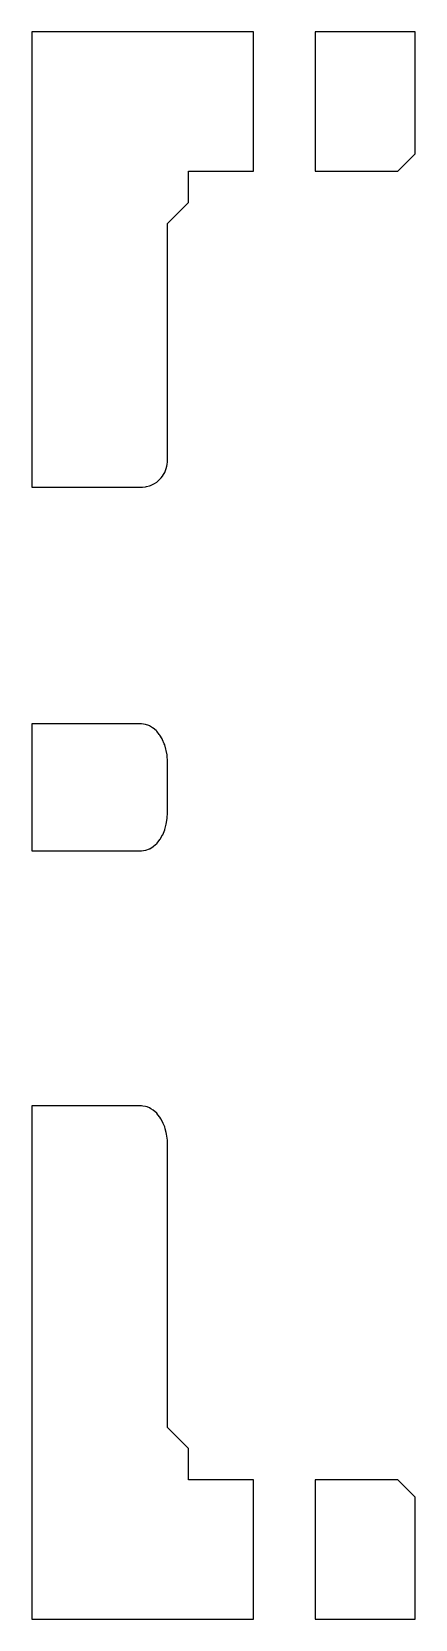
# Model space of a CAD drawing. Header units: metres. Extents: x 0 to 47.5, y 0 to 45.5.
# Drawn here: x 36.5 to 47.5, y 0 to 45.5 of the extents above.
import ezdxf

# ---------------------------------------------------------------- set-up
doc = ezdxf.new("R2010")
doc.units = ezdxf.units.M

msp = doc.modelspace()

# ---------------------------------------------------------------- linework, layer by layer
for p, q in [((42.8634, 45.5), (36.5, 45.5)), ((36.5, 45.5), (36.5, 32.4475)), ((42.8634, 41.5), (42.8634, 45.5)), ((47.5, 45.5), (44.6257, 45.5)), ((44.6257, 45.5), (44.6257, 41.5)), ((47.5, 42), (47.5, 45.5)), ((47, 41.5), (47.5, 42)), ((41, 40.6041), (41, 41.5)), ((41, 41.5), (42.8634, 41.5)), ((44.6257, 41.5), (47, 41.5)), ((40.3959, 40), (41, 40.6041)), ((40.3959, 33.2169), (40.3959, 40)), ((40.3925, 33.173), (40.3959, 33.2169)), ((40.2083, 32.7113), (40.2527, 32.7647)), ((40.2527, 32.7647), (40.2817, 32.8132)), ((40.2817, 32.8132), (40.3142, 32.8676)), ((40.3142, 32.8676), (40.3379, 32.9264)), ((40.3379, 32.9264), (40.3592, 32.9792)), ((40.3592, 32.9792), (40.3752, 33.0475)), ((40.3752, 33.0475), (40.3867, 33.0966)), ((40.3867, 33.0966), (40.3925, 33.173)), ((36.5, 32.4475), (39.6459, 32.4475)), ((39.6459, 32.4475), (39.6774, 32.45)), ((39.6774, 32.45), (39.7632, 32.457)), ((39.7632, 32.457), (39.7949, 32.4648)), ((39.7949, 32.4648), (39.8777, 32.4852)), ((39.8777, 32.4852), (39.91, 32.4989)), ((39.91, 32.4989), (39.9864, 32.5314)), ((39.9864, 32.5314), (40.0194, 32.5521)), ((40.0194, 32.5521), (40.0868, 32.5944)), ((40.0868, 32.5944), (40.1199, 32.6235)), ((40.1199, 32.6235), (40.1762, 32.6729)), ((40.1762, 32.6729), (40.2083, 32.7113)), ((39.6459, 25.661), (36.5, 25.661)), ((36.5, 25.661), (36.5, 22.0268)), ((39.7632, 25.6475), (39.6459, 25.661)), ((39.8565, 25.6147), (39.7632, 25.6475)), ((39.8777, 25.6073), (39.8565, 25.6147)), ((39.966, 25.5537), (39.8777, 25.6073)), ((39.9864, 25.5414), (39.966, 25.5537)), ((40.0676, 25.4685), (39.9864, 25.5414)), ((40.0868, 25.4514), (40.0676, 25.4685)), ((40.1588, 25.3613), (40.0868, 25.4514)), ((40.1762, 25.3396), (40.1588, 25.3613)), ((40.2375, 25.2347), (40.1762, 25.3396)), ((40.2527, 25.2086), (40.2375, 25.2347)), ((40.3016, 25.0918), (40.2527, 25.2086)), ((40.3142, 25.0618), (40.3016, 25.0918)), ((40.3497, 24.9361), (40.3142, 25.0618)), ((40.3592, 24.9027), (40.3497, 24.9361)), ((40.3807, 24.7714), (40.3592, 24.9027)), ((40.3867, 24.7353), (40.3807, 24.7714)), ((40.3939, 24.6017), (40.3867, 24.7353)), ((40.3959, 24.5636), (40.3939, 24.6017)), ((40.3959, 23.1242), (40.3959, 24.5636)), ((40.3159, 22.6322), (40.3592, 22.7851)), ((40.3592, 22.7851), (40.36, 22.7897)), ((40.36, 22.7897), (40.3867, 22.9525)), ((40.3867, 22.9525), (40.3868, 22.9552)), ((40.3868, 22.9552), (40.3959, 23.1242)), ((40.0928, 22.2439), (40.1762, 22.3482)), ((40.1762, 22.3482), (40.1808, 22.356)), ((40.1808, 22.356), (40.2527, 22.4792)), ((40.2527, 22.4792), (40.2557, 22.4865)), ((40.2557, 22.4865), (40.3142, 22.626)), ((40.3142, 22.626), (40.3159, 22.6322)), ((36.5, 22.0268), (39.6459, 22.0268)), ((39.6459, 22.0268), (39.7632, 22.0403)), ((39.7632, 22.0403), (39.7726, 22.0436)), ((39.7726, 22.0436), (39.8777, 22.0805)), ((39.8777, 22.0805), (39.8862, 22.0857)), ((39.8862, 22.0857), (39.9864, 22.1464)), ((39.9864, 22.1464), (39.9938, 22.1531)), ((39.9938, 22.1531), (40.0868, 22.2364)), ((40.0868, 22.2364), (40.0928, 22.2439)), ((39.6459, 14.711), (36.5, 14.711)), ((36.5, 14.711), (36.5, 0)), ((39.6908, 14.7058), (39.6459, 14.711)), ((39.7632, 14.6975), (39.6908, 14.7058)), ((39.8068, 14.6822), (39.7632, 14.6975)), ((39.8777, 14.6573), (39.8068, 14.6822)), ((39.9187, 14.6324), (39.8777, 14.6573)), ((39.9864, 14.5914), (39.9187, 14.6324)), ((40.0868, 14.5014), (39.9864, 14.5914)), ((40.1194, 14.4606), (40.0868, 14.5014)), ((40.1762, 14.3896), (40.1194, 14.4606)), ((40.2034, 14.343), (40.1762, 14.3896)), ((40.2527, 14.2586), (40.2034, 14.343)), ((40.274, 14.2078), (40.2527, 14.2586)), ((40.3142, 14.1118), (40.274, 14.2078)), ((40.3293, 14.0585), (40.3142, 14.1118)), ((40.3592, 13.9527), (40.3293, 14.0585)), ((40.3681, 13.8985), (40.3592, 13.9527)), ((40.3867, 13.7853), (40.3681, 13.8985)), ((40.3896, 13.7318), (40.3867, 13.7853)), ((40.3959, 13.6136), (40.3896, 13.7318)), ((40.3959, 5.5), (40.3959, 13.6136)), ((41, 4.89591), (40.3959, 5.5)), ((41, 4), (41, 4.89591)), ((42.8634, 4), (41, 4)), ((42.8634, 0), (42.8634, 4)), ((47, 4), (44.6257, 4)), ((44.6257, 4), (44.6257, 0)), ((47.5, 3.5), (47, 4)), ((47.5, 0), (47.5, 3.5)), ((36.5, 0), (42.8634, 0)), ((44.6257, 0), (47.5, 0))]:
    msp.add_line(p, q)

doc.saveas('drawing.dxf')
